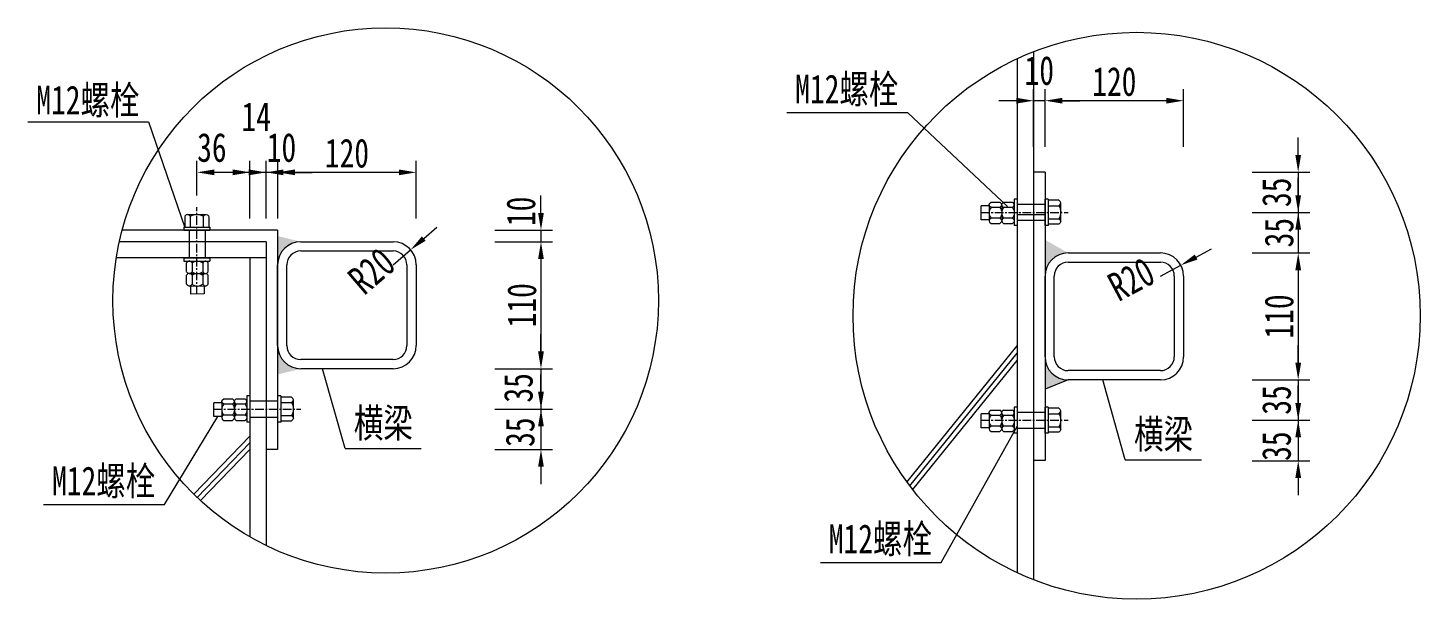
# Model space of a CAD drawing. Extents: x 98573 to 114325, y 0 to 100142.
# Drawn here: x 108995 to 110201, y 51919 to 52415 of the extents above; entities that cross this region are included whole.
import ezdxf

# ---------------------------------------------------------------- set-up
doc = ezdxf.new("R2010")
doc.units = 0
doc.header["$MEASUREMENT"] = 0
doc.linetypes.add('CENTERX2', pattern=[4, 2.5, -0.5, 0.5, -0.5])
doc.linetypes.add('DASHED', pattern=[0.75, 0.5, -0.25])
doc.layers.get('0').update_dxf_attribs({"lineweight": 13})
doc.layers.get('Defpoints').update_dxf_attribs({"color": 9, "lineweight": 5})
for name, color, linetype, lineweight in [('中心线', 2, 'CENTERX2', 15), ('标注', 4, 'Continuous', 13), ('细线', 4, 'Continuous', 13), ('钢板双线', 1, 'Continuous', 13)]:
    doc.layers.add(name, color=color, linetype=linetype, lineweight=lineweight)
doc.styles.get("Standard").update_dxf_attribs({"font": '仿宋_GB2312.ttf', "width": 0.75})
doc.dimstyles.new('0.1', dxfattribs={"dimscale": 0, "dimtxt": 2.5, "dimasz": 1.5, "dimexe": 1, "dimexo": 1, "dimgap": 0.4, "dimtad": 1, "dimdec": 1, "dimdsep": 46, "dimtxsty": 'Standard', "dimcen": 0.2, "dimclrd": 256, "dimclre": 256, "dimclrt": 256, "dimadec": 3, "dimazin": 2, "dimtfac": 1, "dimtdec": 1, "dimtmove": 2, "dimatfit": 3, "dimfxl": 4, "dimfxlon": 1, "dimtolj": 1, "dimtzin": 0, "dimlwd": -1, "dimlwe": -1, "dimarcsym": 0})

# ---------------------------------------------------------------- blocks, each defined once
blk = doc.blocks.new('*D403')
at = {"layer": 'Defpoints', "color": 0, "transparency": 16777216}
for p in [(109211.3, 52289.3), (109211.3, 52239.1), (109331.3, 52195)]:
    blk.add_point(p, dxfattribs=at)
at = {"layer": '标注', "transparency": 16777216}
for p, q in [((109211.3, 52249.3), (109211.3, 52299.3)), ((109331.3, 52249.3), (109331.3, 52299.3))]:
    blk.add_line(p, q, dxfattribs=at)
at = {"layer": '标注', "color": 4, "transparency": 16777216}
blk.add_line((109316.3, 52289.3), (109226.3, 52289.3), dxfattribs=at)
for points in [[(109226.3, 52291.8), (109226.3, 52286.8), (109211.3, 52289.3)], [(109316.3, 52291.8), (109316.3, 52286.8), (109331.3, 52289.3)]]:
    blk.add_solid(points, dxfattribs=at)
at = {"layer": '标注', "transparency": 16777216, "insert": (109271.3, 52305.8), "char_height": 25, "attachment_point": 5}
blk.add_mtext('\\A1;120', dxfattribs=at)
blk = doc.blocks.new('*D404')
at = {"layer": 'Defpoints', "color": 0, "transparency": 16777216}
for p in [(109201.3, 52289.3), (109201.3, 52239.1), (109211.3, 52239.1)]:
    blk.add_point(p, dxfattribs=at)
at = {"layer": '标注', "color": 4, "transparency": 16777216}
for p, q in [((109186.3, 52289.3), (109171.3, 52289.3)), ((109211.3, 52289.3), (109201.3, 52289.3)), ((109226.3, 52289.3), (109241.3, 52289.3))]:
    blk.add_line(p, q, dxfattribs=at)
at = {"layer": '标注', "transparency": 16777216}
for p, q in [((109201.3, 52249.3), (109201.3, 52299.3)), ((109211.3, 52249.3), (109211.3, 52299.3))]:
    blk.add_line(p, q, dxfattribs=at)
at = {"layer": '标注', "color": 4, "transparency": 16777216}
for points in [[(109186.3, 52291.8), (109186.3, 52286.8), (109201.3, 52289.3)], [(109226.3, 52291.8), (109226.3, 52286.8), (109211.3, 52289.3)]]:
    blk.add_solid(points, dxfattribs=at)
at = {"layer": '标注', "transparency": 16777216, "insert": (109214.6, 52310.7), "char_height": 25, "attachment_point": 5}
blk.add_mtext('\\A1;10', dxfattribs=at)
blk = doc.blocks.new('*D405')
at = {"layer": 'Defpoints', "color": 0, "transparency": 16777216}
for p in [(109187.3, 52289.3), (109187.3, 52239.1), (109201.3, 52239.1)]:
    blk.add_point(p, dxfattribs=at)
at = {"layer": '标注', "color": 4, "transparency": 16777216}
for p, q in [((109172.3, 52289.3), (109157.3, 52289.3)), ((109201.3, 52289.3), (109187.3, 52289.3)), ((109216.3, 52289.3), (109231.3, 52289.3))]:
    blk.add_line(p, q, dxfattribs=at)
at = {"layer": '标注', "transparency": 16777216}
for p, q in [((109187.3, 52249.3), (109187.3, 52299.3)), ((109201.3, 52249.3), (109201.3, 52299.3))]:
    blk.add_line(p, q, dxfattribs=at)
at = {"layer": '标注', "color": 4, "transparency": 16777216}
for points in [[(109172.3, 52291.8), (109172.3, 52286.8), (109187.3, 52289.3)], [(109216.3, 52291.8), (109216.3, 52286.8), (109201.3, 52289.3)]]:
    blk.add_solid(points, dxfattribs=at)
at = {"layer": '标注', "transparency": 16777216, "insert": (109192.7, 52337.5), "char_height": 25, "attachment_point": 5}
blk.add_mtext('\\A1;14', dxfattribs=at)
blk = doc.blocks.new('*D406')
at = {"layer": 'Defpoints', "color": 0, "transparency": 16777216}
for p in [(109141.3, 52289.3), (109141.3, 52259.2), (109187.3, 52239.1)]:
    blk.add_point(p, dxfattribs=at)
at = {"layer": '标注', "transparency": 16777216}
for p, q in [((109141.3, 52269.2), (109141.3, 52299.3)), ((109187.3, 52249.3), (109187.3, 52299.3))]:
    blk.add_line(p, q, dxfattribs=at)
at = {"layer": '标注', "color": 4, "transparency": 16777216}
blk.add_line((109172.3, 52289.3), (109156.3, 52289.3), dxfattribs=at)
for points in [[(109156.3, 52291.8), (109156.3, 52286.8), (109141.3, 52289.3)], [(109172.3, 52291.8), (109172.3, 52286.8), (109187.3, 52289.3)]]:
    blk.add_solid(points, dxfattribs=at)
at = {"layer": '标注', "transparency": 16777216, "insert": (109154.3, 52310.7), "char_height": 25, "attachment_point": 5}
blk.add_mtext('\\A1;36', dxfattribs=at)
blk = doc.blocks.new('*D407')
at = {"layer": 'Defpoints', "color": 0, "transparency": 16777216}
for p in [(109266.3, 52229.1), (109250.1, 52119.1), (109439.4, 52119.1)]:
    blk.add_point(p, dxfattribs=at)
at = {"layer": '标注', "transparency": 16777216}
for p, q in [((109399.4, 52229.1), (109449.4, 52229.1)), ((109399.4, 52119.1), (109449.4, 52119.1))]:
    blk.add_line(p, q, dxfattribs=at)
at = {"layer": '标注', "color": 4, "transparency": 16777216}
blk.add_line((109439.4, 52214.1), (109439.4, 52134.1), dxfattribs=at)
for points in [[(109436.9, 52214.1), (109441.9, 52214.1), (109439.4, 52229.1)], [(109436.9, 52134.1), (109441.9, 52134.1), (109439.4, 52119.1)]]:
    blk.add_solid(points, dxfattribs=at)
at = {"layer": '标注', "transparency": 16777216, "insert": (109422.9, 52174.1), "char_height": 25, "attachment_point": 5, "rotation": 90}
blk.add_mtext('\\A1;110', dxfattribs=at)
blk = doc.blocks.new('*D408')
at = {"layer": 'Defpoints', "color": 0, "transparency": 16777216}
for p in [(109250.1, 52119.1), (109231.3, 52084.1), (109439.4, 52084.1)]:
    blk.add_point(p, dxfattribs=at)
at = {"layer": '标注', "color": 4, "transparency": 16777216}
for p, q in [((109439.4, 52134.1), (109439.4, 52149.1)), ((109439.4, 52119.1), (109439.4, 52084.1)), ((109439.4, 52069.1), (109439.4, 52054.1))]:
    blk.add_line(p, q, dxfattribs=at)
at = {"layer": '标注', "transparency": 16777216}
for p, q in [((109399.4, 52119.1), (109449.4, 52119.1)), ((109399.4, 52084.1), (109449.4, 52084.1))]:
    blk.add_line(p, q, dxfattribs=at)
at = {"layer": '标注', "color": 4, "transparency": 16777216}
for points in [[(109436.9, 52134.1), (109441.9, 52134.1), (109439.4, 52119.1)], [(109436.9, 52069.1), (109441.9, 52069.1), (109439.4, 52084.1)]]:
    blk.add_solid(points, dxfattribs=at)
at = {"layer": '标注', "transparency": 16777216, "insert": (109419.9, 52102.5), "char_height": 25, "attachment_point": 5, "rotation": 90}
blk.add_mtext('\\A1;35', dxfattribs=at)
blk = doc.blocks.new('*D409')
at = {"layer": 'Defpoints', "color": 0, "transparency": 16777216}
for p in [(109231.3, 52084.1), (109211.3, 52049.1), (109439.4, 52049.1)]:
    blk.add_point(p, dxfattribs=at)
at = {"layer": '标注', "color": 4, "transparency": 16777216}
for p, q in [((109439.4, 52099.1), (109439.4, 52114.1)), ((109439.4, 52084.1), (109439.4, 52049.1)), ((109439.4, 52034.1), (109439.4, 52019.1))]:
    blk.add_line(p, q, dxfattribs=at)
at = {"layer": '标注', "transparency": 16777216}
for p, q in [((109399.4, 52084.1), (109449.4, 52084.1)), ((109399.4, 52049.1), (109449.4, 52049.1))]:
    blk.add_line(p, q, dxfattribs=at)
at = {"layer": '标注', "color": 4, "transparency": 16777216}
for points in [[(109436.9, 52099.1), (109441.9, 52099.1), (109439.4, 52084.1)], [(109436.9, 52034.1), (109441.9, 52034.1), (109439.4, 52049.1)]]:
    blk.add_solid(points, dxfattribs=at)
at = {"layer": '标注', "transparency": 16777216, "insert": (109421.4, 52064.1), "char_height": 25, "attachment_point": 5, "rotation": 90}
blk.add_mtext('\\A1;35', dxfattribs=at)
blk = doc.blocks.new('*D410')
at = {"layer": 'Defpoints', "color": 0, "transparency": 16777216}
for p in [(109876.1, 52351.4), (109876.1, 52294.4), (109996.1, 52162.1)]:
    blk.add_point(p, dxfattribs=at)
at = {"layer": '标注', "transparency": 16777216}
for p, q in [((109876.1, 52311.4), (109876.1, 52361.4)), ((109996.1, 52311.4), (109996.1, 52361.4))]:
    blk.add_line(p, q, dxfattribs=at)
at = {"layer": '标注', "color": 4, "transparency": 16777216}
blk.add_line((109981.1, 52351.4), (109891.1, 52351.4), dxfattribs=at)
for points in [[(109891.1, 52353.9), (109891.1, 52348.9), (109876.1, 52351.4)], [(109981.1, 52353.9), (109981.1, 52348.9), (109996.1, 52351.4)]]:
    blk.add_solid(points, dxfattribs=at)
at = {"layer": '标注', "transparency": 16777216, "insert": (109936.1, 52367.9), "char_height": 25, "attachment_point": 5}
blk.add_mtext('\\A1;120', dxfattribs=at)
blk = doc.blocks.new('*D411')
at = {"layer": 'Defpoints', "color": 0, "transparency": 16777216}
for p in [(109866.1, 52351.4), (109866.1, 52294.4), (109876.1, 52294.4)]:
    blk.add_point(p, dxfattribs=at)
at = {"layer": '标注', "transparency": 16777216}
for p, q in [((109866.1, 52311.4), (109866.1, 52361.4)), ((109876.1, 52311.4), (109876.1, 52361.4))]:
    blk.add_line(p, q, dxfattribs=at)
at = {"layer": '标注', "color": 4, "transparency": 16777216}
for p, q in [((109851.1, 52351.4), (109836.1, 52351.4)), ((109876.1, 52351.4), (109866.1, 52351.4)), ((109891.1, 52351.4), (109906.1, 52351.4))]:
    blk.add_line(p, q, dxfattribs=at)
for points in [[(109851.1, 52353.9), (109851.1, 52348.9), (109866.1, 52351.4)], [(109891.1, 52353.9), (109891.1, 52348.9), (109876.1, 52351.4)]]:
    blk.add_solid(points, dxfattribs=at)
at = {"layer": '标注', "transparency": 16777216, "insert": (109871.1, 52377.4), "char_height": 25, "attachment_point": 5}
blk.add_mtext('\\A1;10', dxfattribs=at)
blk = doc.blocks.new('*D412')
at = {"layer": 'Defpoints', "color": 0, "transparency": 16777216}
for p in [(109896, 52074.5), (109876.1, 52039.4), (110095.4, 52039.4)]:
    blk.add_point(p, dxfattribs=at)
at = {"layer": '标注', "color": 4, "transparency": 16777216}
for p, q in [((110095.4, 52089.5), (110095.4, 52104.5)), ((110095.4, 52074.5), (110095.4, 52039.4)), ((110095.4, 52024.4), (110095.4, 52009.4))]:
    blk.add_line(p, q, dxfattribs=at)
at = {"layer": '标注', "transparency": 16777216}
for p, q in [((110055.4, 52074.5), (110105.4, 52074.5)), ((110055.4, 52039.4), (110105.4, 52039.4))]:
    blk.add_line(p, q, dxfattribs=at)
at = {"layer": '标注', "color": 4, "transparency": 16777216}
for points in [[(110092.9, 52089.5), (110097.9, 52089.5), (110095.4, 52074.5)], [(110092.9, 52024.4), (110097.9, 52024.4), (110095.4, 52039.4)]]:
    blk.add_solid(points, dxfattribs=at)
at = {"layer": '标注', "transparency": 16777216, "insert": (110076.7, 52052), "char_height": 25, "attachment_point": 5, "rotation": 90}
blk.add_mtext('\\A1;35', dxfattribs=at)
blk = doc.blocks.new('*D413')
at = {"layer": 'Defpoints', "color": 0, "transparency": 16777216}
for p in [(109936.1, 52109.4), (109896, 52074.5), (110095.4, 52074.5)]:
    blk.add_point(p, dxfattribs=at)
at = {"layer": '标注', "color": 4, "transparency": 16777216}
for p, q in [((110095.4, 52124.4), (110095.4, 52139.4)), ((110095.4, 52109.4), (110095.4, 52074.5)), ((110095.4, 52059.5), (110095.4, 52044.5))]:
    blk.add_line(p, q, dxfattribs=at)
at = {"layer": '标注', "transparency": 16777216}
for p, q in [((110055.4, 52109.4), (110105.4, 52109.4)), ((110055.4, 52074.5), (110105.4, 52074.5))]:
    blk.add_line(p, q, dxfattribs=at)
at = {"layer": '标注', "color": 4, "transparency": 16777216}
for points in [[(110092.9, 52124.4), (110097.9, 52124.4), (110095.4, 52109.4)], [(110092.9, 52059.5), (110097.9, 52059.5), (110095.4, 52074.5)]]:
    blk.add_solid(points, dxfattribs=at)
at = {"layer": '标注', "transparency": 16777216, "insert": (110076.7, 52092), "char_height": 25, "attachment_point": 5, "rotation": 90}
blk.add_mtext('\\A1;35', dxfattribs=at)
blk = doc.blocks.new('*D414')
at = {"layer": 'Defpoints', "color": 0, "transparency": 16777216}
for p in [(109876.1, 52289.4), (109893.6, 52254.5), (110095.4, 52254.5)]:
    blk.add_point(p, dxfattribs=at)
at = {"layer": '标注', "color": 4, "transparency": 16777216}
for p, q in [((110095.4, 52304.4), (110095.4, 52319.4)), ((110095.4, 52289.4), (110095.4, 52254.5)), ((110095.4, 52239.5), (110095.4, 52224.5))]:
    blk.add_line(p, q, dxfattribs=at)
at = {"layer": '标注', "transparency": 16777216}
for p, q in [((110055.4, 52289.4), (110105.4, 52289.4)), ((110055.4, 52254.5), (110105.4, 52254.5))]:
    blk.add_line(p, q, dxfattribs=at)
at = {"layer": '标注', "color": 4, "transparency": 16777216}
for points in [[(110092.9, 52304.4), (110097.9, 52304.4), (110095.4, 52289.4)], [(110092.9, 52239.5), (110097.9, 52239.5), (110095.4, 52254.5)]]:
    blk.add_solid(points, dxfattribs=at)
at = {"layer": '标注', "transparency": 16777216, "insert": (110076.7, 52272), "char_height": 25, "attachment_point": 5, "rotation": 90}
blk.add_mtext('\\A1;35', dxfattribs=at)
blk = doc.blocks.new('m2')
at = {"layer": '钢板双线'}
for p, q in [((81076.1, 24800.3), (81083.7, 24800.3)), ((81086.9, 24800.3), (81094.4, 24800.3)), ((81096, 24802.8), (81096, 24780.1)), ((81122.7, 24802.8), (81122.7, 24780.1)), ((81125.5, 24802.8), (81122.7, 24802.8)), ((81125.5, 24802.8), (81125.5, 24780.1)), ((81134.7, 24801.8), (81125.5, 24801.8)), ((81136.3, 24799.5), (81136.3, 24783.5)), ((81067.5, 24785), (81067.4, 24797)), ((81074.4, 24798), (81074.5, 24784)), ((81083.7, 24795.6), (81076.1, 24795.6)), ((81085.3, 24798), (81085.3, 24784)), ((81085.3, 24798), (81085.3, 24784)), ((81094.4, 24795.6), (81086.9, 24795.6)), ((81096, 24798), (81096.1, 24784)), ((81125.5, 24797.1), (81134.7, 24797.1)), ((81083.7, 24786.3), (81076.1, 24786.3)), ((81076.1, 24781.6), (81083.7, 24781.6)), ((81094.4, 24786.3), (81086.9, 24786.3)), ((81086.9, 24781.6), (81094.5, 24781.6)), ((81125.5, 24780.1), (81122.7, 24780.1)), ((81125.5, 24785.8), (81134.7, 24785.8)), ((81134.7, 24781.1), (81125.5, 24781.1))]:
    blk.add_line(p, q, dxfattribs=at)
at = {"layer": '钢板双线', "ltscale": 0.2}
for p, q in [((81098.7, 24802.8), (81096, 24802.8)), ((81098.7, 24802.8), (81098.7, 24780.1)), ((81074.4, 24797), (81067.4, 24797)), ((81122.7, 24798.2), (81098.7, 24798.2)), ((81074.5, 24785), (81067.5, 24785)), ((81098.7, 24780.1), (81096, 24780.1)), ((81122.7, 24784.2), (81098.7, 24784.2))]:
    blk.add_line(p, q, dxfattribs=at)
at = {"layer": '钢板双线', "extrusion": (0, 0, -1)}
for centre, major_axis, ratio, start_param, end_param in [((81089.8, 24798), (-15.4, 0), 0.341432, -0.460921, 0.460921), ((81100.6, 24798), (-15.4, 0), 0.341432, -0.460921, 0.460921), ((81069.9, 24791), (-15.4, 0), 0.682865, 2.680671, 3.602514), ((81080.7, 24791), (-15.4, 0), 0.682865, 2.680671, 3.602514), ((81121, 24791.5), (15.4, 0), 0.829193, -0.460921, 0.460921), ((81069.9, 24784), (-15.4, 0), 0.341432, 2.680671, 3.602514), ((81080.7, 24784), (-15.4, 0), 0.341432, 2.680671, 3.602514), ((81121, 24783.5), (15.4, 0), 0.341432, -0.460921, 0.460921)]:
    blk.add_ellipse(centre, major_axis=major_axis, ratio=ratio, start_param=start_param, end_param=end_param, dxfattribs=at)
at = {"layer": '钢板双线'}
for centre, major_axis, ratio, start_param, end_param in [((81069.9, 24798), (15.4, 0), 0.341432, -0.460921, 0.460921), ((81080.7, 24798), (15.4, 0), 0.341432, -0.460921, 0.460921), ((81121, 24799.5), (-15.4, 0), 0.341432, 2.680671, 3.602514), ((81089.8, 24791), (15.4, 0), 0.682865, 2.680671, 3.602514), ((81100.6, 24791), (15.4, 0), 0.682865, 2.680671, 3.602514), ((81089.8, 24784), (15.4, 0), 0.341432, 2.680671, 3.602514), ((81100.6, 24784), (15.4, 0), 0.341432, 2.680671, 3.602514)]:
    blk.add_ellipse(centre, major_axis=major_axis, ratio=ratio, start_param=start_param, end_param=end_param, dxfattribs=at)
blk = doc.blocks.new('*D559')
at = {"layer": 'Defpoints', "color": 0, "transparency": 16777216}
for p in [(109190, 52229.1), (109195.3, 52239.1), (109439.4, 52229.1)]:
    blk.add_point(p, dxfattribs=at)
at = {"layer": '标注', "color": 4, "transparency": 16777216}
for p, q in [((109439.4, 52254.1), (109439.4, 52269.1)), ((109439.4, 52239.1), (109439.4, 52229.1)), ((109439.4, 52214.1), (109439.4, 52199.1))]:
    blk.add_line(p, q, dxfattribs=at)
at = {"layer": '标注', "transparency": 16777216}
for p, q in [((109399.4, 52239.1), (109449.4, 52239.1)), ((109399.4, 52229.1), (109449.4, 52229.1))]:
    blk.add_line(p, q, dxfattribs=at)
at = {"layer": '标注', "color": 4, "transparency": 16777216}
for points in [[(109436.9, 52254.1), (109441.9, 52254.1), (109439.4, 52239.1)], [(109436.9, 52214.1), (109441.9, 52214.1), (109439.4, 52229.1)]]:
    blk.add_solid(points, dxfattribs=at)
at = {"layer": '标注', "transparency": 16777216, "insert": (109422.1, 52255.5), "char_height": 25, "attachment_point": 5, "rotation": 90}
blk.add_mtext('\\A1;10', dxfattribs=at)
blk = doc.blocks.new('*D415')
at = {"layer": 'Defpoints', "color": 0, "transparency": 16777216}
for p in [(109893.6, 52254.5), (109910.5, 52219.4), (110095.4, 52219.4)]:
    blk.add_point(p, dxfattribs=at)
at = {"layer": '标注', "color": 4, "transparency": 16777216}
for p, q in [((110095.4, 52269.5), (110095.4, 52284.5)), ((110095.4, 52254.5), (110095.4, 52219.4)), ((110095.4, 52204.4), (110095.4, 52189.4))]:
    blk.add_line(p, q, dxfattribs=at)
at = {"layer": '标注', "transparency": 16777216}
for p, q in [((110055.4, 52254.5), (110105.4, 52254.5)), ((110055.4, 52219.4), (110105.4, 52219.4))]:
    blk.add_line(p, q, dxfattribs=at)
at = {"layer": '标注', "color": 4, "transparency": 16777216}
for points in [[(110092.9, 52269.5), (110097.9, 52269.5), (110095.4, 52254.5)], [(110092.9, 52204.4), (110097.9, 52204.4), (110095.4, 52219.4)]]:
    blk.add_solid(points, dxfattribs=at)
at = {"layer": '标注', "transparency": 16777216, "insert": (110078.9, 52237), "char_height": 25, "attachment_point": 5, "rotation": 90}
blk.add_mtext('\\A1;35', dxfattribs=at)
blk = doc.blocks.new('*D416')
at = {"layer": 'Defpoints', "color": 0, "transparency": 16777216}
for p in [(109927.5, 52219.4), (109926.1, 52109.4), (110095.4, 52109.4)]:
    blk.add_point(p, dxfattribs=at)
at = {"layer": '标注', "transparency": 16777216}
for p, q in [((110055.4, 52219.4), (110105.4, 52219.4)), ((110055.4, 52109.4), (110105.4, 52109.4))]:
    blk.add_line(p, q, dxfattribs=at)
at = {"layer": '标注', "color": 4, "transparency": 16777216}
blk.add_line((110095.4, 52204.4), (110095.4, 52124.4), dxfattribs=at)
for points in [[(110092.9, 52204.4), (110097.9, 52204.4), (110095.4, 52219.4)], [(110092.9, 52124.4), (110097.9, 52124.4), (110095.4, 52109.4)]]:
    blk.add_solid(points, dxfattribs=at)
at = {"layer": '标注', "transparency": 16777216, "insert": (110078.9, 52164.4), "char_height": 25, "attachment_point": 5, "rotation": 90}
blk.add_mtext('\\A1;110', dxfattribs=at)
blk = doc.blocks.new('*D525')
at = {"layer": 'Defpoints', "color": 0, "transparency": 16777216}
for p in [(109993.7, 52208.8), (109976.1, 52199.4)]:
    blk.add_point(p, dxfattribs=at)
at = {"layer": '标注', "color": 4, "transparency": 16777216}
for p, q in [((110006.9, 52215.9), (110020.2, 52222.9)), ((109976.1, 52199.4), (109993.7, 52208.8))]:
    blk.add_line(p, q, dxfattribs=at)
blk.add_solid([(110005.8, 52218.1), (110008.1, 52213.7), (109993.7, 52208.8)], dxfattribs=at)
at = {"layer": '标注', "transparency": 16777216, "insert": (109950.8, 52196.6), "char_height": 25, "attachment_point": 5, "rotation": 28.0168}
blk.add_mtext('\\A1;R20', dxfattribs=at)
blk = doc.blocks.new('*D526')
at = {"layer": 'Defpoints', "color": 0, "transparency": 16777216}
for p in [(109326.5, 52222.2), (109311.3, 52209.1)]:
    blk.add_point(p, dxfattribs=at)
at = {"layer": '标注', "color": 4, "transparency": 16777216}
for p, q in [((109337.8, 52231.9), (109349.2, 52241.7)), ((109311.3, 52209.1), (109326.5, 52222.2))]:
    blk.add_line(p, q, dxfattribs=at)
blk.add_solid([(109336.2, 52233.8), (109339.5, 52230), (109326.5, 52222.2)], dxfattribs=at)
at = {"layer": '标注', "transparency": 16777216, "insert": (109292.7, 52203.8), "char_height": 25, "attachment_point": 5, "rotation": 40.6562}
blk.add_mtext('\\A1;R20', dxfattribs=at)

msp = doc.modelspace()

# ---------------------------------------------------------------- hatches: boundary and pattern name
at = {"layer": '标注'}
h = msp.add_hatch(color=256, dxfattribs=at)
h.dxf.hatch_style = 1
edge = h.paths.add_edge_path()
edge.add_line((109211.28044, 52234.13156), (109231.28044, 52229.13156))
edge.add_arc((109231.28044, 52209.13156), 20, 90, 179.99981713)
edge.add_line((109211.28044, 52209.13163), (109211.28044, 52234.13156))
edge = h.paths.add_edge_path()
edge.add_arc((109231.61394, 52139.27421), 20.33623, 180.9396532, 269.0603468)
edge.add_line((109231.28044, 52118.94071), (109211.28044, 52114.13156))
edge.add_line((109211.28044, 52114.13156), (109211.28044, 52138.94071))
h = msp.add_hatch(color=256, dxfattribs=at)
h.dxf.hatch_style = 1
edge = h.paths.add_edge_path()
edge.add_line((109876.05025, 52230.846), (109896.05025, 52219.44515))
edge.add_arc((109896.05025, 52199.44515), 20, 90, 179.99978143)
edge.add_line((109876.05025, 52199.44522), (109876.05025, 52230.846))
edge = h.paths.add_edge_path()
edge.add_arc((109896.05025, 52129.44515), 20, 180, 270)
edge.add_line((109896.05025, 52109.44515), (109876.05025, 52101.44515))
edge.add_line((109876.05025, 52101.44515), (109876.05025, 52129.44515))

# ---------------------------------------------------------------- linework, layer by layer
at = {"color": 1}
for p, q in [((109231.28044, 52229.13156), (109311.28044, 52229.13156)), ((109231.28044, 52221.13156), (109311.28044, 52221.13156)), ((109896.05025, 52219.44515), (109976.05025, 52219.44515)), ((109211.28044, 52139.13156), (109211.28044, 52209.13156)), ((109219.28044, 52139.13156), (109219.28044, 52209.13156)), ((109323.28044, 52209.13156), (109323.28044, 52139.13156)), ((109331.28044, 52209.13156), (109331.28044, 52139.13156)), ((109896.05025, 52211.44515), (109976.05025, 52211.44515)), ((109876.05025, 52129.44515), (109876.05025, 52199.44515)), ((109884.05025, 52129.44515), (109884.05025, 52199.44515)), ((109988.05025, 52199.44515), (109988.05025, 52129.44515)), ((109996.05025, 52199.44515), (109996.05025, 52129.44515)), ((109756.47134, 52020.885), (109852.05025, 52138.91512)), ((109311.28044, 52127.13156), (109231.28044, 52127.13156)), ((109311.28044, 52119.13156), (109231.28044, 52119.13156)), ((109761.42256, 52014.28711), (109852.05025, 52126.203)), ((109976.05025, 52117.44515), (109896.05025, 52117.44515)), ((109976.05025, 52109.44515), (109896.05025, 52109.44515)), ((109138.54915, 52010.39801), (109187.28044, 52060.61957)), ((109144.32623, 52004.86375), (109187.28044, 52049.13156))]:
    msp.add_line(p, q, dxfattribs=at)
for centre, radius, start, end in [((109231.28044, 52209.13156), 20, 90, 180), ((109311.28044, 52209.13156), 20, 0, 90), ((109231.28044, 52209.13156), 12, 90, 180), ((109311.28044, 52209.13156), 12, 0, 90), ((109896.05025, 52199.44515), 20, 90, 180), ((109976.05025, 52199.44515), 20, 0, 90), ((109896.05025, 52199.44515), 12, 90, 180), ((109976.05025, 52199.44515), 12, 0, 90), ((109231.28044, 52139.13156), 20, 180, 270), ((109231.28044, 52139.13156), 12, 180, 270), ((109311.28044, 52139.13156), 20, 270, 0), ((109311.28044, 52139.13156), 12, 270, 0), ((109896.05025, 52129.44515), 20, 180, 270), ((109896.05025, 52129.44515), 12, 180, 270), ((109976.05025, 52129.44515), 20, 270, 0), ((109976.05025, 52129.44515), 12, 270, 0)]:
    msp.add_arc(centre, radius, start, end, dxfattribs=at)
at = {"layer": 'Defpoints'}
for p, q in [((109758.92448, 52017.55831), (109852.05025, 52132.55906)), ((109141.41411, 52007.60658), (109187.28044, 52054.87557))]:
    msp.add_line(p, q, dxfattribs=at)
at = {"layer": '中心线', "ltscale": 3}
for p, q in [((109141.28044, 52183.70688), (109141.28044, 52259.24636)), ((109820.50328, 52254.45939), (109896.04277, 52254.45939)), ((109155.73347, 52084.13156), (109231.27296, 52084.13156)), ((109820.50328, 52074.45939), (109896.04277, 52074.45939))]:
    msp.add_line(p, q, dxfattribs=at)
at = {"layer": '标注'}
msp.add_line((109896.05025, 52109.44515), (109876.05025, 52101.44515), dxfattribs=at)
msp.add_circle((109304.88042, 52178.2449), 236.30208, dxfattribs=at)
at = {"layer": '细线'}
for p, q in [((109652.30591, 52341.07177), (109756.93304, 52341.07177)), ((109756.93304, 52341.07177), (109843.4385, 52259.7021)), ((108994.86563, 52333.08212), (109099.49276, 52333.08212)), ((109099.49276, 52333.08212), (109130.94029, 52241.4649)), ((109269.63202, 52049.88742), (109250.13075, 52119.13156)), ((109945.55152, 52040.201), (109926.05025, 52109.44515)), ((109113.16191, 52001.39016), (109159.48543, 52077.66528)), ((109786.02832, 51951.24415), (109852.29296, 52069.63127)), ((109269.63202, 52049.88742), (109335.62219, 52049.88742)), ((109945.55152, 52040.201), (110011.5417, 52040.201)), ((109008.53478, 52001.39016), (109113.16191, 52001.39016)), ((109681.6364, 51951.24415), (109786.02832, 51951.24415))]:
    msp.add_line(p, q, dxfattribs=at)
at = {"layer": '细线', "ltscale": 100}
msp.add_circle((109955.396, 52165.00608), 245.64589, dxfattribs=at)
at = {"layer": '钢板双线', "lineweight": 13}
for p, q in [((109852.05025, 52387.85482), (109852.05025, 51942.15734)), ((109866.05025, 52393.8275), (109866.05025, 51936.18466)), ((109866.05025, 52289.44515), (109866.05025, 52039.44515)), ((109876.05025, 52289.44515), (109866.05025, 52289.44515)), ((109876.05025, 52289.44515), (109876.05025, 52039.44515)), ((109201.28044, 52229.13156), (109074.1225, 52229.13156)), ((109201.28044, 52229.13156), (109074.1225, 52229.13156)), ((109211.28044, 52239.13156), (109076.55721, 52239.13156)), ((109201.28044, 52239.13156), (109189.28044, 52239.13156)), ((109201.28044, 52239.13156), (109189.28044, 52239.13156)), ((109201.28044, 52239.13156), (109189.28044, 52239.13156)), ((109201.28044, 52229.13156), (109201.28044, 51965.86384)), ((109211.28044, 52239.13156), (109211.28044, 52049.13156)), ((109201.28044, 52215.13156), (109071.47509, 52215.13156)), ((109187.28044, 52215.13156), (109187.28044, 51973.28414)), ((109211.28044, 52049.13156), (109201.28044, 52049.13156)), ((109876.05025, 52039.44515), (109866.05025, 52039.44515))]:
    msp.add_line(p, q, dxfattribs=at)
at = {"layer": '钢板双线', "ltscale": 0.2}
msp.add_line((109876.05025, 52252.45939), (109852.05025, 52252.45939), dxfattribs=at)
at = {"layer": '钢板双线'}
for centre in [(109231.28044, 52209.13156), (109896.05025, 52199.44515)]:
    msp.add_arc(centre, 20, 90, 180, dxfattribs=at)

# ---------------------------------------------------------------- block references
at = {"layer": '标注', "linetype": 'DASHED'}
for p in [(28753.30156, 27463.24091), (28088.53175, 27292.67038), (28753.30156, 27282.9982)]:
    msp.add_blockref('m2', p, dxfattribs=at)
at = {"layer": '标注', "linetype": 'DASHED', "rotation": 90}
msp.add_blockref('m2', (133932.74163, -28883.61713), dxfattribs=at)

# ---------------------------------------------------------------- texts
at = {"width": 0.75}
for s, p in [('M12螺栓', (109659.63683, 52349.05602)), ('M12螺栓', (109002.19654, 52339.4661)), ('横梁', (109277.2787, 52059.54775)), ('横梁', (109953.19821, 52049.86134)), ('M12螺栓', (109015.8657, 52009.37441)), ('M12螺栓', (109688.7321, 51959.22841))]:
    msp.add_text(s, height=25, dxfattribs=at).set_placement(p)

# ---------------------------------------------------------------- dimensions: what is measured, and where the dimension line sits
at = {"layer": '标注'}
for base, p1, p2, angle, picture, middle in [((109866.05025, 52351.43429), (109876.05025, 52294.44515), (109866.05025, 52294.44515), 180, '*D411', (109871.05025, 52377.40054)), ((109187.28044, 52289.25801), (109201.28044, 52239.13156), (109187.28044, 52239.13156), 180, '*D405', (109192.71555, 52337.45665)), ((109201.28044, 52289.25801), (109211.28044, 52239.13156), (109201.28044, 52239.13156), 180, '*D404', (109214.63336, 52310.68659)), ((110095.42994, 52254.45939), (109876.05025, 52289.44515), (109893.55186, 52254.45939), 90, '*D414', (110076.67994, 52271.95227)), ((109439.37194, 52229.13156), (109195.28044, 52239.13156), (109190.03478, 52229.13156), 90, '*D559', (109422.12507, 52255.46579)), ((109439.37194, 52084.13156), (109250.13075, 52119.13156), (109231.27296, 52084.13156), 90, '*D408', (109419.90177, 52102.50503)), ((110095.42994, 52074.45939), (109936.09405, 52109.44515), (109896.04277, 52074.45939), 90, '*D413', (110076.67994, 52091.95227)), ((109439.37194, 52049.13156), (109231.27767, 52084.13156), (109211.28044, 52049.13156), 90, '*D409', (109421.35555, 52064.10968)), ((110095.42994, 52039.44515), (109896.04277, 52074.45939), (109876.05025, 52039.44515), 90, '*D412', (110076.67994, 52051.95227))]:
    dim = msp.add_linear_dim(base=base, p1=p1, p2=p2, angle=angle, dimstyle='0.1', override={"dimscale": 10, "dimclrd": 4}, dxfattribs=at)
    dim.commit()
    dim.dimension.update_dxf_attribs({"geometry": picture, "text_midpoint": middle, "dimtype": 160})
for base, p1, p2, angle, picture, middle in [((109876.05025, 52351.43429), (109996.05025, 52162.0547), (109876.05025, 52294.44515), 180, '*D410', (109936.05025, 52367.93429)), ((109211.28044, 52289.25801), (109331.28044, 52195.00677), (109211.28044, 52239.13156), 180, '*D403', (109271.28044, 52305.75801)), ((110095.42994, 52219.44515), (109893.55186, 52254.45939), (109910.52626, 52219.44515), 90, '*D415', (110078.92994, 52236.95227)), ((109439.37194, 52119.13156), (109266.25074, 52229.13156), (109250.13075, 52119.13156), 90, '*D407', (109422.87194, 52174.13156)), ((110095.42994, 52109.44515), (109927.5329, 52219.44515), (109926.05025, 52109.44515), 90, '*D416', (110078.92994, 52164.44515))]:
    dim = msp.add_linear_dim(base=base, p1=p1, p2=p2, angle=angle, dimstyle='0.1', override={"dimscale": 10, "dimclrd": 4}, dxfattribs=at)
    dim.commit()
    dim.dimension.update_dxf_attribs({"geometry": picture, "text_midpoint": middle})
dim = msp.add_linear_dim(base=(109141.28044, 52289.25801), p1=(109187.28044, 52239.13156), p2=(109141.28044, 52259.24636), angle=180, text='36', dimstyle='0.1', override={"dimscale": 10, "dimclrd": 4}, dxfattribs=at)
dim.commit()
dim.dimension.update_dxf_attribs({"geometry": '*D406', "text_midpoint": (109154.28261, 52310.68659), "dimtype": 160})
for center, mpoint, picture, middle in [((109311.28044, 52209.13156), (109326.45309, 52222.16194), '*D526', (109292.70261, 52203.78523)), ((109976.05025, 52199.44515), (109993.70645, 52208.83977), '*D525', (109950.80516, 52196.57991))]:
    dim = msp.add_radius_dim(center=center, mpoint=mpoint, dimstyle='0.1', override={"dimscale": 10, "dimclrd": 4}, dxfattribs=at)
    dim.commit()
    dim.dimension.update_dxf_attribs({"geometry": picture, "text_midpoint": middle, "dimtype": 164})

doc.saveas('drawing.dxf')
